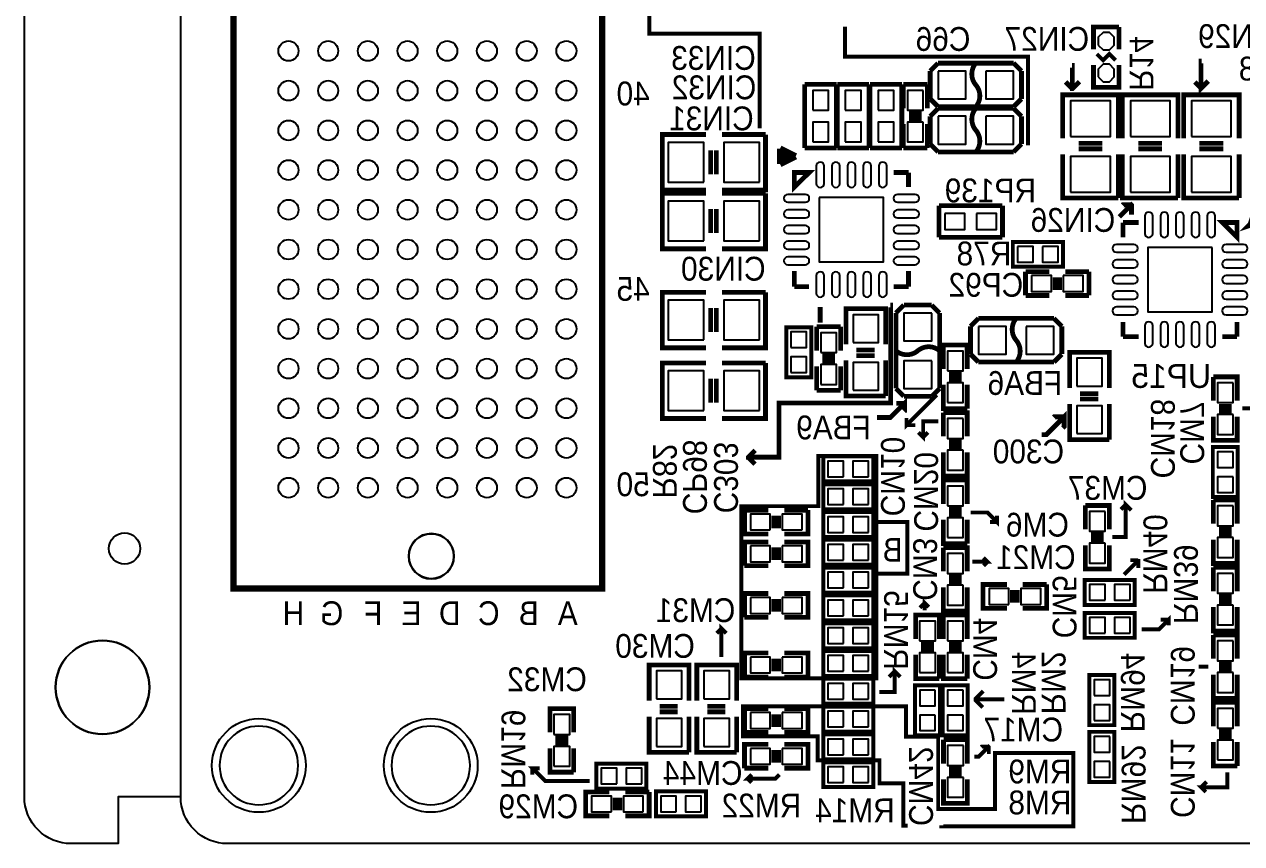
# Model space of a CAD drawing. Extents: x -5 to 120, y 0 to 85.
# Drawn here: x -5 to 33.94, y 0 to 26.21 of the extents above; entities that cross this region are included whole.
import ezdxf

# ---------------------------------------------------------------- set-up
doc = ezdxf.new("R2010")
doc.units = 0
for name, color, linetype in [('BG_DRILLHOLE', 1, 'CONTINUOUS'), ('BG_OUTLINE', 2, 'CONTINUOUS'), ('BG_SILKSCREEN_BOTTOM', 4, 'CONTINUOUS'), ('PG_SILKSCREEN_BOTTOM', 6, 'CONTINUOUS'), ('PIN_BOTTOM', 8, 'CONTINUOUS'), ('RD_SILKSCREEN_BOTTOM', 7, 'CONTINUOUS')]:
    doc.layers.add(name, color=color, linetype=linetype)

msp = doc.modelspace()

# ---------------------------------------------------------------- linework, layer by layer
at = {"layer": 'BG_DRILLHOLE'}
for points in [[(8.74141, 9.195054, 1), (7.29361, 9.195054, 1)], [(-1.000252, 4.99999, 1), (-3.999992, 4.99999, 1)], [(3.75793, 2.50063, 1), (1.24333, 2.50063, 1)], [(9.257792, 2.50063, 1), (6.743192, 2.50063, 1)]]:
    msp.add_lwpolyline(points, format="xyb", close=True, dxfattribs=at)
at = {"layer": 'BG_OUTLINE'}
for points in [[(0, 1.500124), (-1.999996, 1.500124), (-1.999996, 0), (-3.499866, 0, -0.414214), (-4.99999, 1.500124), (-4.99999, 83.49996, -0.414214), (-3.499866, 85.000084), (-1.999996, 85.000084), (-1.999996, 83.49996), (0, 83.49996)], [(0, 1.500124), (0, 83.49996, -0.414214), (1.500124, 85.000084), (113.4999, 85.000084, -0.414214), (115.000024, 83.49996), (115.000024, 1.500124, -0.414214), (113.4999, 0), (1.500124, 0, -0.414214), (0, 1.500124)]]:
    msp.add_lwpolyline(points, format="xyb", dxfattribs=at)
at = {"layer": 'BG_SILKSCREEN_BOTTOM'}
for points, const_width in [([(14.986, 34.29), (14.986, 25.90546), (18.5166, 25.90546), (18.5166, 22.88286)], 0.127), ([(27.10434, 22.3393), (27.10434, 25.17394), (21.25218, 25.17394), (21.25218, 26.12644)], 0.127), ([(28.5115, 24.89708), (28.51658, 24.89708), (28.51658, 24.15286), (28.53182, 24.15286), (28.75026, 24.3713)], 0.1524), ([(32.65932, 25.03678), (32.63646, 25.03678), (32.63646, 24.16048), (32.8676, 24.39162)], 0.1524), ([(28.51658, 24.15286), (28.30576, 24.36368)], 0.1524), ([(32.63646, 24.16048), (32.43834, 24.3586)], 0.1524), ([(30.0228, 20.04822), (30.40634, 20.43176), (30.41142, 20.42668), (30.41142, 20.12188)], 0.1524), ([(30.40634, 20.43176), (30.13202, 20.43176), (30.12694, 20.42668)], 0.1524), ([(22.6949, 17.23136), (22.7076, 17.23136), (22.7076, 14.09192), (19.13636, 14.09192), (19.13636, 12.36218), (18.16354, 12.36218), (18.16354, 12.36726), (18.3769, 12.58062)], 0.1524), ([(24.1808, 14.351), (23.2156, 13.3858), (23.2156, 13.6144)], 0.127), ([(22.27326, 13.62964), (22.69998, 13.62964), (23.15718, 14.08684), (23.15718, 13.83284), (23.14702, 13.82268)], 0.1524), ([(23.15718, 14.08684), (22.89302, 14.08684)], 0.1524), ([(27.54122, 13.081), (27.68854, 13.081), (28.26004, 13.6525), (28.26004, 13.33754), (28.21432, 13.29182)], 0.1524), ([(28.26004, 13.6525), (27.93492, 13.6525), (27.92476, 13.64234)], 0.1524), ([(33.9598, 13.9192), (34.2392, 13.9192)], 0.127), ([(23.2156, 13.3858), (23.495, 13.3858)], 0.127), ([(24.2316, 13.5128), (23.749, 13.5128), (23.749, 13.0048), (23.5966, 13.1572)], 0.127), ([(23.749, 13.0048), (23.9014, 13.1572)], 0.127), ([(22.1742, 12.3952), (20.3962, 12.3952), (20.3962, 10.795), (17.9324, 10.795), (17.9324, 5.2832), (22.2504, 5.2832), (22.2504, 12.3952), (22.1742, 12.3952)], 0.127), ([(18.16354, 12.36218), (18.16354, 12.3444), (18.37182, 12.13612)], 0.1524), ([(30.4038, 10.668), (30.226, 10.8458), (30.226, 9.8044), (29.7942, 9.8044)], 0.127), ([(30.226, 10.8458), (30.0736, 10.6934)], 0.127), ([(25.273, 10.5918), (25.8064, 10.5918), (26.1112, 10.287), (26.1112, 10.4902)], 0.127), ([(22.3012, 10.287), (23.241, 10.287), (23.241, 8.636), (22.2758, 8.636)], 0.127), ([(26.1112, 10.287), (25.8826, 10.287)], 0.127), ([(25.3238, 9.017), (25.8064, 9.017), (25.6794, 9.144)], 0.127), ([(25.8064, 9.017), (25.6794, 8.89)], 0.127), ([(30.1752, 8.6106), (30.607, 9.0424), (30.6324, 9.0424), (30.6324, 8.8138)], 0.127), ([(30.607, 9.0424), (30.5816, 9.0678), (30.3784, 9.0678)], 0.127), ([(23.7998, 7.4676), (23.7998, 7.6962), (23.9268, 7.5692)], 0.127), ([(23.7998, 7.6962), (23.6474, 7.5438)], 0.127), ([(17.2974, 5.969), (17.2974, 6.8834), (17.4498, 6.731)], 0.127), ([(30.734, 6.858), (31.2928, 6.858), (31.5976, 7.1628), (31.5976, 6.985)], 0.127), ([(31.5976, 7.1628), (31.3436, 7.1628)], 0.127), ([(17.2974, 6.8834), (17.145, 6.731)], 0.127), ([(22.352, 4.8514), (22.8346, 4.8514), (22.8346, 5.5118), (23.0124, 5.334)], 0.127), ([(22.8346, 5.5118), (22.6568, 5.334)], 0.127), ([(32.8676, 5.6642), (32.5628, 5.6642)], 0.127), ([(26.34234, 4.61772), (25.43048, 4.61772), (25.43048, 4.6355), (25.67432, 4.87934)], 0.127), ([(25.43048, 4.61772), (25.43048, 4.58216), (25.65654, 4.3561)], 0.127), ([(24.32558, 0.58166), (24.32558, 0.5588), (28.5496, 0.5588), (28.5496, 2.8956), (26.04516, 2.8956), (26.04516, 1.11252), (24.22906, 1.11252), (24.22906, 3.42392), (23.19782, 3.42392), (23.19782, 4.3942), (17.9832, 4.3942), (17.9832, 3.429), (20.3708, 3.429), (20.3708, 2.667), (22.352, 2.667), (22.352, 1.9304), (23.114, 1.9304), (23.114, 0.57658), (23.2537, 0.57658)], 0.127), ([(25.38222, 2.78638), (25.52954, 2.78638), (25.84196, 3.0988), (25.84958, 3.09118), (25.84958, 2.86258)], 0.127), ([(25.84196, 3.0988), (25.61082, 3.0988), (25.6032, 3.09118)], 0.127), ([(13.081, 2.0066), (11.6586, 2.0066), (11.2522, 2.413), (11.4808, 2.413)], 0.127), ([(11.2522, 2.413), (11.2522, 2.2098)], 0.127), ([(33.4772, 2.286), (33.4772, 1.8034), (32.639, 1.8034), (32.7914, 1.651)], 0.127), ([(19.1516, 2.2098), (19.0246, 2.0828), (18.1356, 2.0828), (18.2626, 2.2098)], 0.127), ([(18.1356, 2.0828), (18.2626, 1.9558)], 0.127), ([(32.639, 1.8034), (32.8168, 1.9812)], 0.127)]:
    msp.add_lwpolyline(points, dxfattribs=dict(at, const_width=const_width))
at = {"layer": 'PG_SILKSCREEN_BOTTOM'}
for points, const_width in [([(13.482574, 8.160004), (13.482574, 76.84008), (1.692402, 76.84008), (1.692402, 8.160004), (13.482574, 8.160004)], 0.199898), ([(29.197554, 25.411684), (29.197554, 26.122884), (30.010354, 26.122884)], 0.1524), ([(30.010354, 26.122884), (30.010354, 25.411684)], 0.1524), ([(29.903928, 25.057608), (29.70403, 25.25776), (29.503878, 25.057608), (29.30398, 25.25776)], 0.127), ([(23.97252, 24.71166), (24.22652, 24.96566)], 0.1524), ([(24.22652, 24.96566), (26.63952, 24.96566)], 0.1524), ([(26.63952, 24.96566), (26.89352, 24.71166)], 0.1524), ([(30.010354, 24.903684), (30.010354, 24.192484), (29.197554, 24.192484), (29.197554, 24.903684)], 0.1524), ([(23.97252, 23.82266), (23.97252, 24.71166)], 0.1524), ([(26.89352, 24.71166), (26.89352, 23.82266)], 0.1524), ([(19.96186, 24.28494), (20.97786, 24.28494)], 0.1524), ([(19.96186, 22.25294), (19.96186, 24.28494)], 0.1524), ([(20.97786, 24.28494), (20.97786, 22.25294)], 0.1524), ([(20.999704, 24.28494), (22.015704, 24.28494)], 0.1524), ([(20.999704, 22.25294), (20.999704, 24.28494)], 0.1524), ([(22.015704, 24.28494), (22.015704, 22.25294)], 0.1524), ([(22.051264, 24.28494), (23.067264, 24.28494)], 0.1524), ([(22.051264, 22.25294), (22.051264, 24.28494)], 0.1524), ([(23.067264, 24.28494), (23.067264, 22.25294)], 0.1524), ([(23.87854, 24.28494), (23.11654, 24.28494)], 0.1524), ([(23.11654, 24.28494), (23.11654, 23.52294)], 0.1524), ([(23.87854, 23.52294), (23.87854, 24.28494)], 0.1524), ([(24.22652, 23.56866), (23.97252, 23.82266)], 0.1524), ([(26.89352, 23.82266), (26.63952, 23.56866)], 0.1524), ([(29.98978, 22.5552), (29.98978, 23.9522), (29.86278, 23.9522), (28.21178, 23.9522), (28.21178, 22.5552)], 0.1524), ([(31.89986, 22.5552), (31.89986, 23.9522), (31.77286, 23.9522), (30.12186, 23.9522), (30.12186, 22.5552)], 0.1524), ([(33.85566, 22.5552), (33.85566, 23.9522), (33.72866, 23.9522), (32.07766, 23.9522), (32.07766, 22.5552)], 0.1524), ([(23.29434, 23.34514), (23.70074, 23.34514)], 0.1524), ([(23.97252, 23.26386), (24.22652, 23.51786)], 0.1524), ([(26.63952, 23.56866), (24.22652, 23.56866)], 0.1524), ([(24.22652, 23.51786), (26.63952, 23.51786)], 0.1524), ([(26.63952, 23.51786), (26.89352, 23.26386)], 0.1524), ([(23.11654, 23.01494), (23.11654, 22.25294)], 0.1524), ([(23.29434, 23.19274), (23.70074, 23.19274)], 0.1524), ([(23.87854, 22.25294), (23.87854, 23.01494)], 0.1524), ([(23.97252, 22.37486), (23.97252, 23.26386)], 0.1524), ([(26.89352, 23.26386), (26.89352, 22.37486)], 0.1524), ([(16.8021, 22.6822), (15.4051, 22.6822), (15.4051, 22.5552), (15.4051, 20.9042), (16.8021, 20.9042)], 0.1524), ([(17.3101, 20.9042), (18.7071, 20.9042), (18.7071, 22.6822)], 0.1524), ([(18.7071, 22.6822), (17.3101, 22.6822)], 0.1524), ([(16.9545, 22.1742), (16.9545, 21.4122)], 0.1524), ([(17.1323, 22.1742), (17.1323, 21.4122)], 0.1524), ([(19.170142, 22.234398), (19.670014, 21.984462)], 0.199898), ([(19.170142, 21.734526), (19.170142, 22.234398)], 0.199898), ([(20.97786, 22.25294), (19.96186, 22.25294)], 0.1524), ([(22.015704, 22.25294), (20.999704, 22.25294)], 0.1524), ([(23.067264, 22.25294), (22.051264, 22.25294)], 0.1524), ([(23.11654, 22.25294), (23.87854, 22.25294)], 0.1524), ([(24.22652, 22.12086), (23.97252, 22.37486)], 0.1524), ([(26.63952, 22.12086), (24.22652, 22.12086)], 0.1524), ([(26.89352, 22.37486), (26.63952, 22.12086)], 0.1524), ([(29.48178, 22.4028), (28.71978, 22.4028)], 0.1524), ([(29.48178, 22.225), (28.71978, 22.225)], 0.1524), ([(31.39186, 22.4028), (30.62986, 22.4028)], 0.1524), ([(31.39186, 22.225), (30.62986, 22.225)], 0.1524), ([(33.34766, 22.4028), (32.58566, 22.4028)], 0.1524), ([(33.34766, 22.225), (32.58566, 22.225)], 0.1524), ([(19.670014, 21.984462), (19.170142, 21.734526)], 0.199898), ([(19.670014, 21.984462), (19.269964, 21.984462)], 0.199898), ([(28.21178, 22.0472), (28.21178, 20.6502), (29.98978, 20.6502)], 0.1524), ([(29.98978, 20.6502), (29.98978, 22.0472)], 0.1524), ([(30.12186, 22.0472), (30.12186, 20.6502), (31.89986, 20.6502)], 0.1524), ([(31.89986, 20.6502), (31.89986, 22.0472)], 0.1524), ([(32.07766, 22.0472), (32.07766, 20.6502), (33.85566, 20.6502)], 0.1524), ([(33.85566, 20.6502), (33.85566, 22.0472)], 0.1524), ([(19.63039, 21.466048), (19.63039, 21.000974), (20.101814, 21.466048), (19.63039, 21.466048)], 0.1524), ([(23.28037, 21.466048), (22.80666, 21.466048)], 0.1524), ([(23.28037, 21.466048), (23.28037, 21.000974)], 0.1524), ([(16.8021, 20.80514), (15.4051, 20.80514), (15.4051, 20.67814), (15.4051, 19.02714), (16.8021, 19.02714)], 0.1524), ([(17.3101, 19.02714), (18.7071, 19.02714), (18.7071, 20.80514)], 0.1524), ([(18.7071, 20.80514), (17.3101, 20.80514)], 0.1524), ([(16.9545, 20.29714), (16.9545, 19.53514)], 0.1524), ([(17.1323, 20.29714), (17.1323, 19.53514)], 0.1524), ([(24.253444, 20.408392), (26.285444, 20.408392)], 0.1524), ([(24.253444, 19.392392), (24.253444, 20.408392)], 0.1524), ([(26.285444, 20.408392), (26.285444, 19.392392)], 0.1524), ([(34.228278, 19.808444), (34.405062, 20.338796), (34.758376, 19.985228), (34.228278, 19.808444), (34.511234, 20.0914)], 0.199898), ([(30.137608, 19.86661), (30.137608, 19.395186)], 0.1524), ([(30.137608, 19.86661), (30.643322, 19.86661)], 0.1524), ([(33.787588, 19.86661), (33.322514, 19.86661), (33.787588, 19.395186), (33.787588, 19.86661)], 0.1524), ([(26.285444, 19.392392), (24.253444, 19.392392)], 0.1524), ([(28.21686, 19.24812), (28.21686, 18.45056), (26.61666, 18.45056), (26.61666, 19.24812), (28.21686, 19.24812)], 0.127), ([(19.63039, 17.816068), (19.63039, 18.321782)], 0.1524), ([(23.28037, 17.816068), (23.28037, 18.321782)], 0.1524), ([(27.78506, 18.29562), (27.02306, 18.29562)], 0.1524), ([(27.02306, 18.29562), (27.02306, 17.53362)], 0.1524), ([(29.05506, 18.29562), (28.29306, 18.29562)], 0.1524), ([(29.05506, 17.53362), (29.05506, 18.29562)], 0.1524), ([(27.96286, 17.71142), (27.96286, 18.11782)], 0.1524), ([(28.11526, 17.71142), (28.11526, 18.11782)], 0.1524), ([(16.8021, 17.63776), (15.4051, 17.63776), (15.4051, 17.51076), (15.4051, 15.85976), (16.8021, 15.85976)], 0.1524), ([(17.3101, 15.85976), (18.7071, 15.85976), (18.7071, 17.63776)], 0.1524), ([(18.7071, 17.63776), (17.3101, 17.63776)], 0.1524), ([(19.63039, 17.816068), (20.101814, 17.816068)], 0.1524), ([(23.28037, 17.816068), (22.80666, 17.816068)], 0.1524), ([(27.02306, 17.53362), (27.78506, 17.53362)], 0.1524), ([(28.29306, 17.53362), (29.05506, 17.53362)], 0.1524), ([(16.9545, 17.12976), (16.9545, 16.36776)], 0.1524), ([(17.1323, 17.12976), (17.1323, 16.36776)], 0.1524), ([(20.455382, 17.16151), (20.455382, 16.661638)], 0.1524), ([(22.55012, 15.96644), (22.55012, 17.10944), (21.28012, 17.10944), (21.28012, 15.96644)], 0.1524), ([(22.87778, 16.97228), (23.13178, 17.22628)], 0.1524), ([(23.13178, 17.22628), (24.02078, 17.22628)], 0.1524), ([(24.02078, 17.22628), (24.27478, 16.97228)], 0.1524), ([(22.87778, 14.55928), (22.87778, 16.97228)], 0.1524), ([(24.27478, 16.97228), (24.27478, 14.55928)], 0.1524), ([(25.26284, 16.54556), (25.51684, 16.79956)], 0.1524), ([(25.51684, 16.79956), (27.92984, 16.79956)], 0.1524), ([(27.92984, 16.79956), (28.18384, 16.54556)], 0.1524), ([(30.137608, 16.21663), (30.137608, 16.69034)], 0.1524), ([(33.787588, 16.21663), (33.787588, 16.69034)], 0.1524), ([(19.37004, 16.51762), (20.1676, 16.51762), (20.1676, 14.91742), (19.37004, 14.91742), (19.37004, 16.51762)], 0.127), ([(21.1074, 16.53286), (20.3454, 16.53286)], 0.1524), ([(20.3454, 16.53286), (20.3454, 15.77086)], 0.1524), ([(21.1074, 15.77086), (21.1074, 16.53286)], 0.1524), ([(25.26284, 15.65656), (25.26284, 16.54556)], 0.1524), ([(28.18384, 16.54556), (28.18384, 15.65656)], 0.1524), ([(25.157684, 15.18539), (25.157684, 15.94739), (24.395684, 15.94739), (24.395684, 15.18539)], 0.1524), ([(30.137608, 16.21663), (30.643322, 16.21663)], 0.1524), ([(33.787588, 16.21663), (33.322514, 16.21663)], 0.1524), ([(20.9296, 15.59306), (20.5232, 15.59306)], 0.1524), ([(22.19452, 15.78864), (21.61032, 15.78864)], 0.1524), ([(22.19452, 15.61084), (21.61032, 15.61084)], 0.1524), ([(25.51684, 15.40256), (25.26284, 15.65656)], 0.1524), ([(28.18384, 15.65656), (27.92984, 15.40256)], 0.1524), ([(29.7053, 14.57452), (29.7053, 15.71752), (28.4353, 15.71752), (28.4353, 14.57452)], 0.1524), ([(16.8021, 15.37716), (15.4051, 15.37716), (15.4051, 15.25016), (15.4051, 13.59916), (16.8021, 13.59916)], 0.1524), ([(17.3101, 13.59916), (18.7071, 13.59916), (18.7071, 15.37716)], 0.1524), ([(18.7071, 15.37716), (17.3101, 15.37716)], 0.1524), ([(20.3454, 15.26286), (20.3454, 14.50086)], 0.1524), ([(20.9296, 15.44066), (20.5232, 15.44066)], 0.1524), ([(21.1074, 14.50086), (21.1074, 15.26286)], 0.1524), ([(21.28012, 15.45844), (21.28012, 14.31544), (22.55012, 14.31544)], 0.1524), ([(22.55012, 14.31544), (22.55012, 15.45844)], 0.1524), ([(27.92984, 15.40256), (25.51684, 15.40256)], 0.1524), ([(16.9545, 14.86916), (16.9545, 14.10716)], 0.1524), ([(17.1323, 14.86916), (17.1323, 14.10716)], 0.1524), ([(24.979884, 15.00759), (24.573484, 15.00759)], 0.1524), ([(24.979884, 14.85519), (24.573484, 14.85519)], 0.1524), ([(33.793684, 14.16939), (33.793684, 14.93139), (33.031684, 14.93139)], 0.1524), ([(33.031684, 14.93139), (33.031684, 14.16939)], 0.1524), ([(20.3454, 14.50086), (21.1074, 14.50086)], 0.1524), ([(23.13178, 14.30528), (22.87778, 14.55928)], 0.1524), ([(24.27478, 14.55928), (24.02078, 14.30528)], 0.1524), ([(24.395684, 14.67739), (24.395684, 13.91539), (25.157684, 13.91539)], 0.1524), ([(25.157684, 13.91539), (25.157684, 14.67739)], 0.1524), ([(29.3497, 14.39672), (28.7655, 14.39672)], 0.1524), ([(24.02078, 14.30528), (23.13178, 14.30528)], 0.1524), ([(28.4353, 14.06652), (28.4353, 12.92352), (29.7053, 12.92352)], 0.1524), ([(29.3497, 14.21892), (28.7655, 14.21892)], 0.1524), ([(29.7053, 12.92352), (29.7053, 14.06652)], 0.1524), ([(33.209484, 13.99159), (33.615884, 13.99159)], 0.1524), ([(25.157684, 13.02639), (25.157684, 13.78839), (24.395684, 13.78839)], 0.1524), ([(24.395684, 13.78839), (24.395684, 13.02639)], 0.1524), ([(33.031684, 13.66139), (33.031684, 12.89939), (33.793684, 12.89939), (33.793684, 13.66139)], 0.1524), ([(33.209484, 13.83919), (33.615884, 13.83919)], 0.1524), ([(24.573484, 12.84859), (24.979884, 12.84859)], 0.1524), ([(24.395684, 12.51839), (24.395684, 11.75639), (25.157684, 11.75639), (25.157684, 12.51839)], 0.1524), ([(24.573484, 12.69619), (24.979884, 12.69619)], 0.1524), ([(33.811464, 11.08329), (33.013904, 11.08329), (33.013904, 12.68349), (33.811464, 12.68349), (33.811464, 11.08329)], 0.127), ([(20.551902, 11.586972), (20.551902, 12.384532), (22.152102, 12.384532), (22.152102, 11.586972), (20.551902, 11.586972)], 0.127), ([(25.157684, 10.86739), (25.157684, 11.62939), (24.395684, 11.62939), (24.395684, 10.86739)], 0.1524), ([(20.551902, 10.697972), (20.551902, 11.495532), (22.152102, 11.495532), (22.152102, 10.697972), (20.551902, 10.697972)], 0.127), ([(33.793684, 10.23239), (33.793684, 10.99439), (33.031684, 10.99439)], 0.1524), ([(33.031684, 10.99439), (33.031684, 10.23239)], 0.1524), ([(18.796, 10.668), (18.034, 10.668), (18.034, 9.906), (18.796, 9.906)], 0.1524), ([(18.9738, 10.4902), (18.9738, 10.0838)], 0.1524), ([(19.1262, 10.4902), (19.1262, 10.0838)], 0.1524), ([(19.304, 9.906), (20.066, 9.906), (20.066, 10.668)], 0.1524), ([(20.066, 10.668), (19.304, 10.668)], 0.1524), ([(20.551902, 9.808972), (20.551902, 10.606532), (22.152102, 10.606532), (22.152102, 9.808972), (20.551902, 9.808972)], 0.127), ([(24.979884, 10.68959), (24.573484, 10.68959)], 0.1524), ([(24.979884, 10.53719), (24.573484, 10.53719)], 0.1524), ([(29.70022, 10.054082), (29.70022, 10.816082), (28.93822, 10.816082)], 0.1524), ([(28.93822, 10.816082), (28.93822, 10.054082)], 0.1524), ([(24.395684, 10.35939), (24.395684, 9.59739), (25.157684, 9.59739)], 0.1524), ([(25.157684, 9.59739), (25.157684, 10.35939)], 0.1524), ([(33.209484, 10.05459), (33.615884, 10.05459)], 0.1524), ([(20.551902, 8.919972), (20.551902, 9.717532), (22.152102, 9.717532), (22.152102, 8.919972), (20.551902, 8.919972)], 0.127), ([(29.11602, 9.876282), (29.52242, 9.876282)], 0.1524), ([(29.11602, 9.723882), (29.52242, 9.723882)], 0.1524), ([(33.031684, 9.72439), (33.031684, 8.96239), (33.793684, 8.96239), (33.793684, 9.72439)], 0.1524), ([(33.209484, 9.90219), (33.615884, 9.90219)], 0.1524), ([(18.796, 9.652), (18.034, 9.652), (18.034, 8.89)], 0.1524), ([(18.9738, 9.0678), (18.9738, 9.4742)], 0.1524), ([(19.1262, 9.0678), (19.1262, 9.4742)], 0.1524), ([(19.304, 8.89), (20.066, 8.89), (20.066, 9.652), (19.304, 9.652)], 0.1524), ([(25.157684, 8.70839), (25.157684, 9.47039), (24.395684, 9.47039)], 0.1524), ([(24.395684, 9.47039), (24.395684, 8.70839)], 0.1524), ([(28.93822, 9.546082), (28.93822, 8.784082), (29.70022, 8.784082), (29.70022, 9.546082)], 0.1524), ([(18.034, 8.89), (18.796, 8.89)], 0.1524), ([(20.551902, 8.030972), (20.551902, 8.828532), (22.152102, 8.828532), (22.152102, 8.030972), (20.551902, 8.030972)], 0.127), ([(24.573484, 8.53059), (24.979884, 8.53059)], 0.1524), ([(33.793684, 8.07339), (33.793684, 8.83539), (33.031684, 8.83539)], 0.1524), ([(33.031684, 8.83539), (33.031684, 8.07339)], 0.1524), ([(24.395684, 8.20039), (24.395684, 7.43839), (25.157684, 7.43839), (25.157684, 8.20039)], 0.1524), ([(24.573484, 8.37819), (24.979884, 8.37819)], 0.1524), ([(26.427684, 8.289544), (25.665684, 8.289544), (25.665684, 7.527544), (26.427684, 7.527544)], 0.1524), ([(26.605484, 8.111744), (26.605484, 7.705344)], 0.1524), ([(26.757884, 8.111744), (26.757884, 7.705344)], 0.1524), ([(26.935684, 7.527544), (27.697684, 7.527544), (27.697684, 8.289544)], 0.1524), ([(27.697684, 8.289544), (26.935684, 8.289544)], 0.1524), ([(28.9179, 7.636764), (28.9179, 8.434324), (30.5181, 8.434324), (30.5181, 7.636764), (28.9179, 7.636764)], 0.127), ([(18.796, 8.001), (18.034, 8.001), (18.034, 7.239)], 0.1524), ([(18.9738, 7.4168), (18.9738, 7.8232)], 0.1524), ([(19.1262, 7.4168), (19.1262, 7.8232)], 0.1524), ([(19.304, 7.239), (20.066, 7.239), (20.066, 8.001), (19.304, 8.001)], 0.1524), ([(20.551902, 7.141972), (20.551902, 7.939532), (22.152102, 7.939532), (22.152102, 7.141972), (20.551902, 7.141972)], 0.127), ([(33.209484, 7.89559), (33.615884, 7.89559)], 0.1524), ([(33.209484, 7.74319), (33.615884, 7.74319)], 0.1524), ([(28.9179, 6.582918), (28.9179, 7.380478), (30.5181, 7.380478), (30.5181, 6.582918), (28.9179, 6.582918)], 0.127), ([(33.031684, 7.56539), (33.031684, 6.80339), (33.793684, 6.80339), (33.793684, 7.56539)], 0.1524), ([(18.034, 7.239), (18.796, 7.239)], 0.1524), ([(20.551902, 6.252972), (20.551902, 7.050532), (22.152102, 7.050532), (22.152102, 6.252972), (20.551902, 6.252972)], 0.127), ([(24.268684, 6.54939), (24.268684, 7.31139), (23.506684, 7.31139), (23.506684, 6.54939)], 0.1524), ([(25.157684, 6.54939), (25.157684, 7.31139), (24.395684, 7.31139), (24.395684, 6.54939)], 0.1524), ([(33.793684, 5.91439), (33.793684, 6.67639), (33.031684, 6.67639)], 0.1524), ([(33.031684, 6.67639), (33.031684, 5.91439)], 0.1524), ([(24.090884, 6.37159), (23.684484, 6.37159)], 0.1524), ([(24.090884, 6.21919), (23.684484, 6.21919)], 0.1524), ([(24.979884, 6.37159), (24.573484, 6.37159)], 0.1524), ([(24.979884, 6.21919), (24.573484, 6.21919)], 0.1524), ([(18.796, 6.096), (18.034, 6.096), (18.034, 5.334)], 0.1524), ([(18.9738, 5.5118), (18.9738, 5.9182)], 0.1524), ([(19.1262, 5.5118), (19.1262, 5.9182)], 0.1524), ([(19.304, 5.334), (20.066, 5.334), (20.066, 6.096), (19.304, 6.096)], 0.1524), ([(20.551902, 5.363972), (20.551902, 6.161532), (22.152102, 6.161532), (22.152102, 5.363972), (20.551902, 5.363972)], 0.127), ([(23.506684, 6.04139), (23.506684, 5.27939), (24.268684, 5.27939)], 0.1524), ([(24.268684, 5.27939), (24.268684, 6.04139)], 0.1524), ([(24.395684, 6.04139), (24.395684, 5.27939), (25.157684, 5.27939)], 0.1524), ([(25.157684, 5.27939), (25.157684, 6.04139)], 0.1524), ([(16.256, 4.572), (16.256, 5.715), (14.986, 5.715), (14.986, 4.572)], 0.1524), ([(17.78, 4.572), (17.78, 5.715), (16.51, 5.715), (16.51, 4.572)], 0.1524), ([(29.06522, 5.38988), (29.86278, 5.38988), (29.86278, 3.78968), (29.06522, 3.78968), (29.06522, 5.38988)], 0.127), ([(33.031684, 5.40639), (33.031684, 4.64439), (33.793684, 4.64439), (33.793684, 5.40639)], 0.1524), ([(33.209484, 5.73659), (33.615884, 5.73659)], 0.1524), ([(33.209484, 5.58419), (33.615884, 5.58419)], 0.1524), ([(18.034, 5.334), (18.796, 5.334)], 0.1524), ([(20.551902, 4.474972), (20.551902, 5.272532), (22.152102, 5.272532), (22.152102, 4.474972), (20.551902, 4.474972)], 0.127), ([(24.286464, 3.46329), (23.488904, 3.46329), (23.488904, 5.06349), (24.286464, 5.06349), (24.286464, 3.46329)], 0.127), ([(25.175464, 3.46329), (24.377904, 3.46329), (24.377904, 5.06349), (25.175464, 5.06349), (25.175464, 3.46329)], 0.127), ([(12.573, 3.556), (12.573, 4.318), (11.811, 4.318), (11.811, 3.556)], 0.1524), ([(15.9004, 4.3942), (15.3162, 4.3942)], 0.1524), ([(15.9004, 4.2164), (15.3162, 4.2164)], 0.1524), ([(17.4244, 4.3942), (16.8402, 4.3942)], 0.1524), ([(17.4244, 4.2164), (16.8402, 4.2164)], 0.1524), ([(18.796, 4.318), (18.034, 4.318), (18.034, 3.556)], 0.1524), ([(19.304, 3.556), (20.066, 3.556), (20.066, 4.318), (19.304, 4.318)], 0.1524), ([(20.551902, 3.585972), (20.551902, 4.383532), (22.152102, 4.383532), (22.152102, 3.585972), (20.551902, 3.585972)], 0.127), ([(33.793684, 3.75539), (33.793684, 4.51739), (33.031684, 4.51739), (33.031684, 3.75539)], 0.1524), ([(14.986, 4.064), (14.986, 2.921), (16.256, 2.921)], 0.1524), ([(16.256, 2.921), (16.256, 4.064)], 0.1524), ([(16.51, 4.064), (16.51, 2.921), (17.78, 2.921)], 0.1524), ([(17.78, 2.921), (17.78, 4.064)], 0.1524), ([(18.9738, 3.7338), (18.9738, 4.1402)], 0.1524), ([(19.1262, 3.7338), (19.1262, 4.1402)], 0.1524), ([(18.034, 3.556), (18.796, 3.556)], 0.1524), ([(20.551902, 2.696972), (20.551902, 3.494532), (22.152102, 3.494532), (22.152102, 2.696972), (20.551902, 2.696972)], 0.127), ([(29.86278, 1.97612), (29.06522, 1.97612), (29.06522, 3.57632), (29.86278, 3.57632), (29.86278, 1.97612)], 0.127), ([(33.615884, 3.57759), (33.209484, 3.57759)], 0.1524), ([(11.811, 3.048), (11.811, 2.286), (12.573, 2.286)], 0.1524), ([(12.3952, 3.3782), (11.9888, 3.3782)], 0.1524), ([(12.3952, 3.2258), (11.9888, 3.2258)], 0.1524), ([(12.573, 2.286), (12.573, 3.048)], 0.1524), ([(18.796, 3.175), (18.034, 3.175), (18.034, 2.413)], 0.1524), ([(19.304, 2.413), (20.066, 2.413), (20.066, 3.175), (19.304, 3.175)], 0.1524), ([(25.16124, 2.56286), (25.16124, 3.32486), (24.39924, 3.32486)], 0.1524), ([(24.39924, 3.32486), (24.39924, 2.56286)], 0.1524), ([(33.031684, 3.24739), (33.031684, 2.48539), (33.793684, 2.48539)], 0.1524), ([(33.615884, 3.42519), (33.209484, 3.42519)], 0.1524), ([(33.793684, 2.48539), (33.793684, 3.24739)], 0.1524), ([(18.9738, 2.5908), (18.9738, 2.9972)], 0.1524), ([(19.1262, 2.5908), (19.1262, 2.9972)], 0.1524), ([(13.2969, 1.76022), (13.2969, 2.55778), (14.8971, 2.55778), (14.8971, 1.76022), (13.2969, 1.76022)], 0.127), ([(18.034, 2.413), (18.796, 2.413)], 0.1524), ([(20.551902, 1.807972), (20.551902, 2.605532), (22.152102, 2.605532), (22.152102, 1.807972), (20.551902, 1.807972)], 0.127), ([(24.57704, 2.38506), (24.98344, 2.38506)], 0.1524), ([(24.39924, 2.05486), (24.39924, 1.29286), (25.16124, 1.29286), (25.16124, 2.05486)], 0.1524), ([(24.57704, 2.23266), (24.98344, 2.23266)], 0.1524), ([(13.716, 1.651), (12.954, 1.651), (12.954, 0.889), (13.716, 0.889)], 0.1524), ([(14.224, 0.889), (14.986, 0.889), (14.986, 1.651)], 0.1524), ([(14.986, 1.651), (14.224, 1.651)], 0.1524), ([(15.2019, 0.87122), (15.2019, 1.66878), (16.8021, 1.66878), (16.8021, 0.87122), (15.2019, 0.87122)], 0.127), ([(13.8938, 1.4732), (13.8938, 1.0668)], 0.1524), ([(14.0462, 1.4732), (14.0462, 1.0668)], 0.1524)]:
    msp.add_lwpolyline(points, dxfattribs=dict(at, const_width=const_width))
at = {"layer": 'PG_SILKSCREEN_BOTTOM', "const_width": 0.1524}
for points in [[(25.43302, 24.96566, 0.366409), (25.43302, 24.266906)], [(25.43302, 24.266906), (25.43302, 24.26716, -0.366409), (25.43302, 23.568406)], [(25.43302, 23.51786, 0.366409), (25.43302, 22.819106)], [(25.43302, 22.819106), (25.43302, 22.81936, -0.366409), (25.43302, 22.120606)], [(26.72334, 16.79956, 0.366409), (26.72334, 16.100806)], [(24.27478, 15.76578, 0.366409), (23.576026, 15.76578)], [(26.72334, 16.100806), (26.72334, 16.10106, -0.366409), (26.72334, 15.402306)], [(23.576026, 15.76578), (23.57628, 15.76578, -0.366409), (22.877526, 15.76578)]]:
    msp.add_lwpolyline(points, format="xyb", dxfattribs=at)
at = {"layer": 'PIN_BOTTOM'}
for points in [[(29.349954, 25.538684), (29.502354, 25.386284), (29.705554, 25.386284), (29.857954, 25.538684), (29.857954, 25.792684), (29.705554, 25.945084), (29.502354, 25.945084), (29.349954, 25.792684)], [(29.349954, 24.522684), (29.502354, 24.370284), (29.705554, 24.370284), (29.857954, 24.522684), (29.857954, 24.776684), (29.705554, 24.929084), (29.502354, 24.929084), (29.349954, 24.776684)], [(24.22652, 24.71166), (24.22652, 23.82266), (25.11552, 23.82266), (25.11552, 24.71166)], [(25.75052, 24.71166), (25.75052, 23.82266), (26.63952, 23.82266), (26.63952, 24.71166)], [(20.21586, 23.45944), (20.72386, 23.45944), (20.72386, 24.09444), (20.21586, 24.09444)], [(21.253704, 23.45944), (21.761704, 23.45944), (21.761704, 24.09444), (21.253704, 24.09444)], [(22.305264, 23.45944), (22.813264, 23.45944), (22.813264, 24.09444), (22.305264, 24.09444)], [(23.75154, 24.09444), (23.24354, 24.09444), (23.24354, 23.45944), (23.75154, 23.45944)], [(28.46578, 22.6187), (29.73578, 22.6187), (29.73578, 23.7617), (28.46578, 23.7617)], [(30.37586, 22.6187), (31.64586, 22.6187), (31.64586, 23.7617), (30.37586, 23.7617)], [(32.33166, 22.6187), (33.60166, 22.6187), (33.60166, 23.7617), (32.33166, 23.7617)], [(20.21586, 22.44344), (20.72386, 22.44344), (20.72386, 23.07844), (20.21586, 23.07844)], [(21.253704, 22.44344), (21.761704, 22.44344), (21.761704, 23.07844), (21.253704, 23.07844)], [(22.305264, 22.44344), (22.813264, 22.44344), (22.813264, 23.07844), (22.305264, 23.07844)], [(23.75154, 23.07844), (23.24354, 23.07844), (23.24354, 22.44344), (23.75154, 22.44344)], [(24.22652, 23.26386), (24.22652, 22.37486), (25.11552, 22.37486), (25.11552, 23.26386)], [(25.75052, 23.26386), (25.75052, 22.37486), (26.63952, 22.37486), (26.63952, 23.26386)], [(16.7386, 21.1582), (16.7386, 22.4282), (15.5956, 22.4282), (15.5956, 21.1582)], [(18.5166, 21.1582), (18.5166, 22.4282), (17.3736, 22.4282), (17.3736, 21.1582)], [(28.46578, 20.8407), (29.73578, 20.8407), (29.73578, 21.9837), (28.46578, 21.9837)], [(30.37586, 20.8407), (31.64586, 20.8407), (31.64586, 21.9837), (30.37586, 21.9837)], [(32.33166, 20.8407), (33.60166, 20.8407), (33.60166, 21.9837), (32.33166, 21.9837)], [(20.42668, 20.669758), (20.42668, 18.612358), (22.48408, 18.612358), (22.48408, 20.669758)], [(16.7386, 19.28114), (16.7386, 20.55114), (15.5956, 20.55114), (15.5956, 19.28114)], [(18.5166, 19.28114), (18.5166, 20.55114), (17.3736, 20.55114), (17.3736, 19.28114)], [(24.443944, 20.154392), (24.443944, 19.646392), (25.078944, 19.646392), (25.078944, 20.154392)], [(25.459944, 20.154392), (25.459944, 19.646392), (26.094944, 19.646392), (26.094944, 20.154392)], [(26.76779, 19.09953), (26.76779, 18.59915), (27.26817, 18.59915), (27.26817, 19.09953)], [(27.56535, 19.09953), (27.56535, 18.59915), (28.06573, 18.59915), (28.06573, 19.09953)], [(32.991298, 19.07032), (30.933898, 19.07032), (30.933898, 17.01292), (32.991298, 17.01292)], [(27.21356, 18.16862), (27.21356, 17.66062), (27.84856, 17.66062), (27.84856, 18.16862)], [(28.22956, 18.16862), (28.22956, 17.66062), (28.86456, 17.66062), (28.86456, 18.16862)], [(16.7386, 16.11376), (16.7386, 17.38376), (15.5956, 17.38376), (15.5956, 16.11376)], [(18.5166, 16.11376), (18.5166, 17.38376), (17.3736, 17.38376), (17.3736, 16.11376)], [(21.50872, 16.02994), (22.32152, 16.02994), (22.32152, 16.91894), (21.50872, 16.91894)], [(24.02078, 16.97228), (23.13178, 16.97228), (23.13178, 16.08328), (24.02078, 16.08328)], [(19.51863, 15.86611), (20.01901, 15.86611), (20.01901, 16.36649), (19.51863, 16.36649)], [(25.51684, 16.54556), (25.51684, 15.65656), (26.40584, 15.65656), (26.40584, 16.54556)], [(27.04084, 16.54556), (27.04084, 15.65656), (27.92984, 15.65656), (27.92984, 16.54556)], [(20.4724, 15.70736), (20.9804, 15.70736), (20.9804, 16.34236), (20.4724, 16.34236)], [(24.522684, 15.12189), (25.030684, 15.12189), (25.030684, 15.75689), (24.522684, 15.75689)], [(19.51863, 15.06855), (20.01901, 15.06855), (20.01901, 15.56893), (19.51863, 15.56893)], [(20.4724, 14.69136), (20.9804, 14.69136), (20.9804, 15.32636), (20.4724, 15.32636)], [(21.50872, 14.50594), (22.32152, 14.50594), (22.32152, 15.39494), (21.50872, 15.39494)], [(24.02078, 15.44828), (23.13178, 15.44828), (23.13178, 14.55928), (24.02078, 14.55928)], [(28.6639, 14.63802), (29.4767, 14.63802), (29.4767, 15.52702), (28.6639, 15.52702)], [(16.7386, 13.85316), (16.7386, 15.12316), (15.5956, 15.12316), (15.5956, 13.85316)], [(18.5166, 13.85316), (18.5166, 15.12316), (17.3736, 15.12316), (17.3736, 13.85316)], [(24.522684, 14.10589), (25.030684, 14.10589), (25.030684, 14.74089), (24.522684, 14.74089)], [(33.666684, 14.74089), (33.158684, 14.74089), (33.158684, 14.10589), (33.666684, 14.10589)], [(28.6639, 13.11402), (29.4767, 13.11402), (29.4767, 14.00302), (28.6639, 14.00302)], [(33.666684, 13.72489), (33.158684, 13.72489), (33.158684, 13.08989), (33.666684, 13.08989)], [(25.030684, 13.59789), (24.522684, 13.59789), (24.522684, 12.96289), (25.030684, 12.96289)], [(25.030684, 12.58189), (24.522684, 12.58189), (24.522684, 11.94689), (25.030684, 11.94689)], [(33.662874, 12.53236), (33.162494, 12.53236), (33.162494, 12.03198), (33.662874, 12.03198)], [(21.203412, 11.735562), (21.203412, 12.235942), (20.703032, 12.235942), (20.703032, 11.735562)], [(22.000972, 11.735562), (22.000972, 12.235942), (21.500592, 12.235942), (21.500592, 11.735562)], [(33.662874, 11.7348), (33.162494, 11.7348), (33.162494, 11.23442), (33.662874, 11.23442)], [(21.203412, 10.846562), (21.203412, 11.346942), (20.703032, 11.346942), (20.703032, 10.846562)], [(22.000972, 10.846562), (22.000972, 11.346942), (21.500592, 11.346942), (21.500592, 10.846562)], [(24.522684, 10.80389), (25.030684, 10.80389), (25.030684, 11.43889), (24.522684, 11.43889)], [(18.8595, 10.033), (18.8595, 10.541), (18.2245, 10.541), (18.2245, 10.033)], [(19.8755, 10.033), (19.8755, 10.541), (19.2405, 10.541), (19.2405, 10.033)], [(29.57322, 10.625582), (29.06522, 10.625582), (29.06522, 9.990582), (29.57322, 9.990582)], [(33.666684, 10.80389), (33.158684, 10.80389), (33.158684, 10.16889), (33.666684, 10.16889)], [(21.203412, 9.957562), (21.203412, 10.457942), (20.703032, 10.457942), (20.703032, 9.957562)], [(22.000972, 9.957562), (22.000972, 10.457942), (21.500592, 10.457942), (21.500592, 9.957562)], [(24.522684, 9.78789), (25.030684, 9.78789), (25.030684, 10.42289), (24.522684, 10.42289)], [(33.666684, 9.78789), (33.158684, 9.78789), (33.158684, 9.15289), (33.666684, 9.15289)], [(18.2245, 9.525), (18.2245, 9.017), (18.8595, 9.017), (18.8595, 9.525)], [(19.2405, 9.525), (19.2405, 9.017), (19.8755, 9.017), (19.8755, 9.525)], [(21.203412, 9.068562), (21.203412, 9.568942), (20.703032, 9.568942), (20.703032, 9.068562)], [(22.000972, 9.068562), (22.000972, 9.568942), (21.500592, 9.568942), (21.500592, 9.068562)], [(29.57322, 9.609582), (29.06522, 9.609582), (29.06522, 8.974582), (29.57322, 8.974582)], [(25.030684, 9.27989), (24.522684, 9.27989), (24.522684, 8.64489), (25.030684, 8.64489)], [(21.203412, 8.179562), (21.203412, 8.679942), (20.703032, 8.679942), (20.703032, 8.179562)], [(22.000972, 8.179562), (22.000972, 8.679942), (21.500592, 8.679942), (21.500592, 8.179562)], [(33.666684, 8.64489), (33.158684, 8.64489), (33.158684, 8.00989), (33.666684, 8.00989)], [(25.030684, 8.26389), (24.522684, 8.26389), (24.522684, 7.62889), (25.030684, 7.62889)], [(29.56941, 7.785354), (29.56941, 8.285734), (29.06903, 8.285734), (29.06903, 7.785354)], [(30.36697, 7.785354), (30.36697, 8.285734), (29.86659, 8.285734), (29.86659, 7.785354)], [(18.2245, 7.874), (18.2245, 7.366), (18.8595, 7.366), (18.8595, 7.874)], [(19.2405, 7.874), (19.2405, 7.366), (19.8755, 7.366), (19.8755, 7.874)], [(21.203412, 7.290562), (21.203412, 7.790942), (20.703032, 7.790942), (20.703032, 7.290562)], [(22.000972, 7.290562), (22.000972, 7.790942), (21.500592, 7.790942), (21.500592, 7.290562)], [(26.491184, 7.654544), (26.491184, 8.162544), (25.856184, 8.162544), (25.856184, 7.654544)], [(27.507184, 7.654544), (27.507184, 8.162544), (26.872184, 8.162544), (26.872184, 7.654544)], [(33.666684, 7.62889), (33.158684, 7.62889), (33.158684, 6.99389), (33.666684, 6.99389)], [(23.633684, 6.48589), (24.141684, 6.48589), (24.141684, 7.12089), (23.633684, 7.12089)], [(24.522684, 6.48589), (25.030684, 6.48589), (25.030684, 7.12089), (24.522684, 7.12089)], [(29.56941, 6.731508), (29.56941, 7.231888), (29.06903, 7.231888), (29.06903, 6.731508)], [(30.36697, 6.731508), (30.36697, 7.231888), (29.86659, 7.231888), (29.86659, 6.731508)], [(21.203412, 6.401562), (21.203412, 6.901942), (20.703032, 6.901942), (20.703032, 6.401562)], [(22.000972, 6.401562), (22.000972, 6.901942), (21.500592, 6.901942), (21.500592, 6.401562)], [(33.666684, 6.48589), (33.158684, 6.48589), (33.158684, 5.85089), (33.666684, 5.85089)], [(18.2245, 5.969), (18.2245, 5.461), (18.8595, 5.461), (18.8595, 5.969)], [(19.2405, 5.969), (19.2405, 5.461), (19.8755, 5.461), (19.8755, 5.969)], [(21.203412, 5.512562), (21.203412, 6.012942), (20.703032, 6.012942), (20.703032, 5.512562)], [(22.000972, 5.512562), (22.000972, 6.012942), (21.500592, 6.012942), (21.500592, 5.512562)], [(23.633684, 5.46989), (24.141684, 5.46989), (24.141684, 6.10489), (23.633684, 6.10489)], [(24.522684, 5.46989), (25.030684, 5.46989), (25.030684, 6.10489), (24.522684, 6.10489)], [(15.2146, 4.6355), (16.0274, 4.6355), (16.0274, 5.5245), (15.2146, 5.5245)], [(16.7386, 4.6355), (17.5514, 4.6355), (17.5514, 5.5245), (16.7386, 5.5245)], [(33.666684, 5.46989), (33.158684, 5.46989), (33.158684, 4.83489), (33.666684, 4.83489)], [(21.203412, 4.623562), (21.203412, 5.123942), (20.703032, 5.123942), (20.703032, 4.623562)], [(22.000972, 4.623562), (22.000972, 5.123942), (21.500592, 5.123942), (21.500592, 4.623562)], [(29.21381, 4.73837), (29.71419, 4.73837), (29.71419, 5.23875), (29.21381, 5.23875)], [(24.137874, 4.91236), (23.637494, 4.91236), (23.637494, 4.41198), (24.137874, 4.41198)], [(25.026874, 4.91236), (24.526494, 4.91236), (24.526494, 4.41198), (25.026874, 4.41198)], [(29.21381, 3.94081), (29.71419, 3.94081), (29.71419, 4.44119), (29.21381, 4.44119)], [(33.158684, 3.69189), (33.666684, 3.69189), (33.666684, 4.32689), (33.158684, 4.32689)], [(11.938, 3.4925), (12.446, 3.4925), (12.446, 4.1275), (11.938, 4.1275)], [(15.2146, 3.1115), (16.0274, 3.1115), (16.0274, 4.0005), (15.2146, 4.0005)], [(16.7386, 3.1115), (17.5514, 3.1115), (17.5514, 4.0005), (16.7386, 4.0005)], [(18.2245, 4.191), (18.2245, 3.683), (18.8595, 3.683), (18.8595, 4.191)], [(19.2405, 4.191), (19.2405, 3.683), (19.8755, 3.683), (19.8755, 4.191)], [(21.203412, 3.734562), (21.203412, 4.234942), (20.703032, 4.234942), (20.703032, 3.734562)], [(22.000972, 3.734562), (22.000972, 4.234942), (21.500592, 4.234942), (21.500592, 3.734562)], [(24.137874, 4.1148), (23.637494, 4.1148), (23.637494, 3.61442), (24.137874, 3.61442)], [(25.026874, 4.1148), (24.526494, 4.1148), (24.526494, 3.61442), (25.026874, 3.61442)], [(21.203412, 2.845562), (21.203412, 3.345942), (20.703032, 3.345942), (20.703032, 2.845562)], [(22.000972, 2.845562), (22.000972, 3.345942), (21.500592, 3.345942), (21.500592, 2.845562)], [(25.03424, 3.13436), (24.52624, 3.13436), (24.52624, 2.49936), (25.03424, 2.49936)], [(29.71419, 3.42519), (29.21381, 3.42519), (29.21381, 2.92481), (29.71419, 2.92481)], [(33.158684, 2.67589), (33.666684, 2.67589), (33.666684, 3.31089), (33.158684, 3.31089)], [(11.938, 2.4765), (12.446, 2.4765), (12.446, 3.1115), (11.938, 3.1115)], [(18.2245, 3.048), (18.2245, 2.54), (18.8595, 2.54), (18.8595, 3.048)], [(19.2405, 3.048), (19.2405, 2.54), (19.8755, 2.54), (19.8755, 3.048)], [(13.94841, 1.90881), (13.94841, 2.40919), (13.44803, 2.40919), (13.44803, 1.90881)], [(14.74597, 1.90881), (14.74597, 2.40919), (14.24559, 2.40919), (14.24559, 1.90881)], [(21.203412, 1.956562), (21.203412, 2.456942), (20.703032, 2.456942), (20.703032, 1.956562)], [(22.000972, 1.956562), (22.000972, 2.456942), (21.500592, 2.456942), (21.500592, 1.956562)], [(29.71419, 2.62763), (29.21381, 2.62763), (29.21381, 2.12725), (29.71419, 2.12725)], [(25.03424, 2.11836), (24.52624, 2.11836), (24.52624, 1.48336), (25.03424, 1.48336)], [(13.7795, 1.016), (13.7795, 1.524), (13.1445, 1.524), (13.1445, 1.016)], [(14.7955, 1.016), (14.7955, 1.524), (14.1605, 1.524), (14.1605, 1.016)], [(15.85341, 1.01981), (15.85341, 1.52019), (15.35303, 1.52019), (15.35303, 1.01981)], [(16.65097, 1.01981), (16.65097, 1.52019), (16.15059, 1.52019), (16.15059, 1.01981)]]:
    msp.add_lwpolyline(points, close=True, dxfattribs=at)
for points in [[(20.582382, 21.116036), (20.582382, 21.674836, 1), (20.328382, 21.674836), (20.328382, 21.116036, 1)], [(21.082254, 21.116036), (21.082254, 21.674836, 1), (20.828254, 21.674836), (20.828254, 21.116036, 1)], [(21.58238, 21.116036), (21.58238, 21.674836, 1), (21.32838, 21.674836), (21.32838, 21.116036, 1)], [(22.082506, 21.116036), (22.082506, 21.674836, 1), (21.828506, 21.674836), (21.828506, 21.116036, 1)], [(22.582378, 21.116036), (22.582378, 21.674836, 1), (22.328378, 21.674836), (22.328378, 21.116036, 1)], [(19.980402, 20.768056), (19.421602, 20.768056, 1), (19.421602, 20.514056), (19.980402, 20.514056, 1)], [(23.489158, 20.768056), (22.930358, 20.768056, 1), (22.930358, 20.514056), (23.489158, 20.514056, 1)], [(19.980402, 20.268184), (19.421602, 20.268184, 1), (19.421602, 20.014184), (19.980402, 20.014184, 1)], [(23.489158, 20.268184), (22.930358, 20.268184, 1), (22.930358, 20.014184), (23.489158, 20.014184, 1)], [(31.0896, 19.516598), (31.0896, 20.075398, 1), (30.8356, 20.075398), (30.8356, 19.516598, 1)], [(31.589472, 19.516598), (31.589472, 20.075398, 1), (31.335472, 20.075398), (31.335472, 19.516598, 1)], [(32.089598, 19.516598), (32.089598, 20.075398, 1), (31.835598, 20.075398), (31.835598, 19.516598, 1)], [(32.589724, 19.516598), (32.589724, 20.075398, 1), (32.335724, 20.075398), (32.335724, 19.516598, 1)], [(33.089596, 19.516598), (33.089596, 20.075398, 1), (32.835596, 20.075398), (32.835596, 19.516598, 1)], [(19.980402, 19.768058), (19.421602, 19.768058, 1), (19.421602, 19.514058), (19.980402, 19.514058, 1)], [(23.489158, 19.768058), (22.930358, 19.768058, 1), (22.930358, 19.514058), (23.489158, 19.514058, 1)], [(19.980402, 19.267932), (19.421602, 19.267932, 1), (19.421602, 19.013932), (19.980402, 19.013932, 1)], [(23.489158, 19.267932), (22.930358, 19.267932, 1), (22.930358, 19.013932), (23.489158, 19.013932, 1)], [(29.92882, 18.914618), (30.48762, 18.914618, 1), (30.48762, 19.168618), (29.92882, 19.168618, 1)], [(33.437576, 18.914618), (33.996376, 18.914618, 1), (33.996376, 19.168618), (33.437576, 19.168618, 1)], [(19.980402, 18.76806), (19.421602, 18.76806, 1), (19.421602, 18.51406), (19.980402, 18.51406, 1)], [(23.489158, 18.76806), (22.930358, 18.76806, 1), (22.930358, 18.51406), (23.489158, 18.51406, 1)], [(29.92882, 18.414746), (30.48762, 18.414746, 1), (30.48762, 18.668746), (29.92882, 18.668746, 1)], [(33.437576, 18.414746), (33.996376, 18.414746, 1), (33.996376, 18.668746), (33.437576, 18.668746, 1)], [(20.582382, 17.60728), (20.582382, 18.16608, 1), (20.328382, 18.16608), (20.328382, 17.60728, 1)], [(21.082254, 17.60728), (21.082254, 18.16608, 1), (20.828254, 18.16608), (20.828254, 17.60728, 1)], [(21.58238, 17.60728), (21.58238, 18.16608, 1), (21.32838, 18.16608), (21.32838, 17.60728, 1)], [(22.082506, 17.60728), (22.082506, 18.16608, 1), (21.828506, 18.16608), (21.828506, 17.60728, 1)], [(22.582378, 17.60728), (22.582378, 18.16608, 1), (22.328378, 18.16608), (22.328378, 17.60728, 1)], [(29.92882, 17.91462), (30.48762, 17.91462, 1), (30.48762, 18.16862), (29.92882, 18.16862, 1)], [(33.437576, 17.91462), (33.996376, 17.91462, 1), (33.996376, 18.16862), (33.437576, 18.16862, 1)], [(29.92882, 17.414494), (30.48762, 17.414494, 1), (30.48762, 17.668494), (29.92882, 17.668494, 1)], [(33.437576, 17.414494), (33.996376, 17.414494, 1), (33.996376, 17.668494), (33.437576, 17.668494, 1)], [(29.92882, 16.914622), (30.48762, 16.914622, 1), (30.48762, 17.168622), (29.92882, 17.168622, 1)], [(33.437576, 16.914622), (33.996376, 16.914622, 1), (33.996376, 17.168622), (33.437576, 17.168622, 1)], [(31.0896, 16.007842), (31.0896, 16.566642, 1), (30.8356, 16.566642), (30.8356, 16.007842, 1)], [(31.589472, 16.007842), (31.589472, 16.566642, 1), (31.335472, 16.566642), (31.335472, 16.007842, 1)], [(32.089598, 16.007842), (32.089598, 16.566642, 1), (31.835598, 16.566642), (31.835598, 16.007842, 1)], [(32.589724, 16.007842), (32.589724, 16.566642, 1), (32.335724, 16.566642), (32.335724, 16.007842, 1)], [(33.089596, 16.007842), (33.089596, 16.566642, 1), (32.835596, 16.566642), (32.835596, 16.007842, 1)]]:
    msp.add_lwpolyline(points, format="xyb", close=True, dxfattribs=at)
for centre, radius in [((3.447542, 25.355042), 0.32004), ((4.717542, 25.355042), 0.32004), ((5.987542, 25.355042), 0.32004), ((7.257542, 25.355042), 0.32004), ((8.527542, 25.355042), 0.32004), ((9.797542, 25.355042), 0.32004), ((11.067542, 25.355042), 0.32004), ((12.337542, 25.355042), 0.32004), ((3.447542, 24.085042), 0.32004), ((4.717542, 24.085042), 0.32004), ((5.987542, 24.085042), 0.32004), ((7.257542, 24.085042), 0.32004), ((8.527542, 24.085042), 0.32004), ((9.797542, 24.085042), 0.32004), ((11.067542, 24.085042), 0.32004), ((12.337542, 24.085042), 0.32004), ((3.447542, 22.815042), 0.32004), ((4.717542, 22.815042), 0.32004), ((5.987542, 22.815042), 0.32004), ((7.257542, 22.815042), 0.32004), ((8.527542, 22.815042), 0.32004), ((9.797542, 22.815042), 0.32004), ((11.067542, 22.815042), 0.32004), ((12.337542, 22.815042), 0.32004), ((3.447542, 21.545042), 0.32004), ((4.717542, 21.545042), 0.32004), ((5.987542, 21.545042), 0.32004), ((7.257542, 21.545042), 0.32004), ((8.527542, 21.545042), 0.32004), ((9.797542, 21.545042), 0.32004), ((11.067542, 21.545042), 0.32004), ((12.337542, 21.545042), 0.32004), ((3.447542, 20.275042), 0.32004), ((4.717542, 20.275042), 0.32004), ((5.987542, 20.275042), 0.32004), ((7.257542, 20.275042), 0.32004), ((8.527542, 20.275042), 0.32004), ((9.797542, 20.275042), 0.32004), ((11.067542, 20.275042), 0.32004), ((12.337542, 20.275042), 0.32004), ((3.447542, 19.005042), 0.32004), ((4.717542, 19.005042), 0.32004), ((5.987542, 19.005042), 0.32004), ((7.257542, 19.005042), 0.32004), ((8.527542, 19.005042), 0.32004), ((9.797542, 19.005042), 0.32004), ((11.067542, 19.005042), 0.32004), ((12.337542, 19.005042), 0.32004), ((3.447542, 17.735042), 0.32004), ((4.717542, 17.735042), 0.32004), ((5.987542, 17.735042), 0.32004), ((7.257542, 17.735042), 0.32004), ((8.527542, 17.735042), 0.32004), ((9.797542, 17.735042), 0.32004), ((11.067542, 17.735042), 0.32004), ((12.337542, 17.735042), 0.32004), ((3.447542, 16.465042), 0.32004), ((4.717542, 16.465042), 0.32004), ((5.987542, 16.465042), 0.32004), ((7.257542, 16.465042), 0.32004), ((8.527542, 16.465042), 0.32004), ((9.797542, 16.465042), 0.32004), ((11.067542, 16.465042), 0.32004), ((12.337542, 16.465042), 0.32004), ((3.447542, 15.195042), 0.32004), ((4.717542, 15.195042), 0.32004), ((5.987542, 15.195042), 0.32004), ((7.257542, 15.195042), 0.32004), ((8.527542, 15.195042), 0.32004), ((9.797542, 15.195042), 0.32004), ((11.067542, 15.195042), 0.32004), ((12.337542, 15.195042), 0.32004), ((3.447542, 13.925042), 0.32004), ((4.717542, 13.925042), 0.32004), ((5.987542, 13.925042), 0.32004), ((7.257542, 13.925042), 0.32004), ((8.527542, 13.925042), 0.32004), ((9.797542, 13.925042), 0.32004), ((11.067542, 13.925042), 0.32004), ((12.337542, 13.925042), 0.32004), ((3.447542, 12.655042), 0.32004), ((4.717542, 12.655042), 0.32004), ((5.987542, 12.655042), 0.32004), ((7.257542, 12.655042), 0.32004), ((8.527542, 12.655042), 0.32004), ((9.797542, 12.655042), 0.32004), ((11.067542, 12.655042), 0.32004), ((12.337542, 12.655042), 0.32004), ((3.447542, 11.385042), 0.32004), ((4.717542, 11.385042), 0.32004), ((5.987542, 11.385042), 0.32004), ((7.257542, 11.385042), 0.32004), ((8.527542, 11.385042), 0.32004), ((9.797542, 11.385042), 0.32004), ((11.067542, 11.385042), 0.32004), ((12.337542, 11.385042), 0.32004), ((-1.79324, 9.43864), 0.499999), ((8.01751, 9.195054), 0.719963), ((-2.500122, 4.99999), 1.499997), ((2.50063, 2.50063), 1.4986), ((8.000492, 2.50063), 1.4986)]:
    msp.add_circle(centre, radius, dxfattribs=at)

# ---------------------------------------------------------------- texts
at = {"layer": 'BG_SILKSCREEN_BOTTOM', "text_generation_flag": 2, "width": 0.936667}
msp.add_text('B', height=0.762, dxfattribs=at).set_placement((23.0886, 9.017))
at = {"layer": 'PG_SILKSCREEN_BOTTOM', "text_generation_flag": 2, "width": 0.936667}
for s, p in [('40', (15.00378, 23.61311)), ('45', (15.00378, 17.363186)), ('50', (15.00378, 11.113008)), ('H', (3.951478, 6.98881)), ('G', (5.201412, 6.98881)), ('F', (6.451346, 6.98881)), ('E', (7.701534, 6.98881)), ('D', (8.951468, 6.98881)), ('C', (10.201402, 6.98881)), ('B', (11.451336, 6.98881)), ('A', (12.70127, 6.98881))]:
    msp.add_text(s, height=0.762, dxfattribs=at).set_placement(p)
at = {"layer": 'RD_SILKSCREEN_BOTTOM', "text_generation_flag": 2}
for s, width, p in [('C66', 0.936667, (25.2603, 25.35682)), ('CIN27', 0.936667, (29.0576, 25.35936)), ('CIN29', 0.936667, (35.24758, 25.44826)), ('CIN33', 0.936667, (18.39468, 24.74976)), ('CIN28', 0.936667, (36.5506, 24.4094)), ('CIN32', 0.936667, (18.41246, 23.80996)), ('CIN31', 0.936667, (18.32864, 22.81682)), ('RP139', 0.936667, (27.356308, 20.512024)), ('CIN26', 0.936667, (29.89326, 19.56816)), ('R78', 0.936667, (26.5684, 18.49628)), ('CIN30', 0.936667, (18.70964, 18.0086)), ('CP92', 0.936667, (26.9494, 17.49298)), ('UP15', 1.000333, (32.954468, 14.577822)), ('FBA6', 0.936667, (28.19654, 14.35354)), ('FBA9', 0.936667, (22.07514, 12.93114)), ('C300', 0.936667, (28.2575, 12.16406)), ('CM37', 0.936667, (30.923738, 10.9982)), ('CM6', 0.936667, (28.41117, 9.821164)), ('CM21', 0.936667, (28.62707, 8.779764)), ('CM31', 0.936667, (17.7419, 7.0866)), ('CM30', 0.936667, (16.4465, 5.9436)), ('CM32', 0.936667, (12.9921, 4.8768)), ('CM17', 0.936667, (28.22448, 3.26898)), ('CM44', 0.936667, (17.9705, 1.8796)), ('RM9', 0.936667, (28.489402, 1.927352)), ('CM29', 0.936667, (12.7127, 0.8128)), ('RM22', 0.936667, (19.8501, 0.8382)), ('RM8', 0.936667, (28.489402, 0.936752)), ('RM14', 0.936667, (22.837902, 0.682752))]:
    msp.add_text(s, height=0.762, dxfattribs=dict(at, width=width)).set_placement(p)
at = {"layer": 'RD_SILKSCREEN_BOTTOM', "text_generation_flag": 2, "width": 0.936667}
for s, p in [('R14', (30.353, 24.0792)), ('CM18', (31.035244, 11.68019)), ('CM7', (31.97352, 12.1285)), ('CP98', (16.06804, 10.53338)), ('CM10', (22.399244, 10.46861)), ('R82', (15.10538, 11.04138)), ('C303', (17.06118, 10.5664)), ('CM20', (23.460964, 9.98093)), ('RM40', (30.793944, 7.9883)), ('CM3', (23.430484, 7.76859)), ('RM39', (31.772098, 7.0231)), ('CM5', (27.890724, 6.566916)), ('RM15', (22.501352, 5.559298)), ('CM4', (25.348184, 5.21335)), ('CM19', (31.670244, 3.77317)), ('RM4', (26.590244, 4.11861)), ('RM2', (27.540204, 4.13639)), ('RM94', (30.0736, 3.56108)), ('RM19', (10.2616, 1.7399)), ('RM92', (30.099, 0.62992)), ('CM11', (31.670244, 0.82169)), ('CM42', (23.29942, 0.56388))]:
    msp.add_text(s, height=0.762, rotation=270, dxfattribs=at).set_placement(p)

doc.saveas('drawing.dxf')
